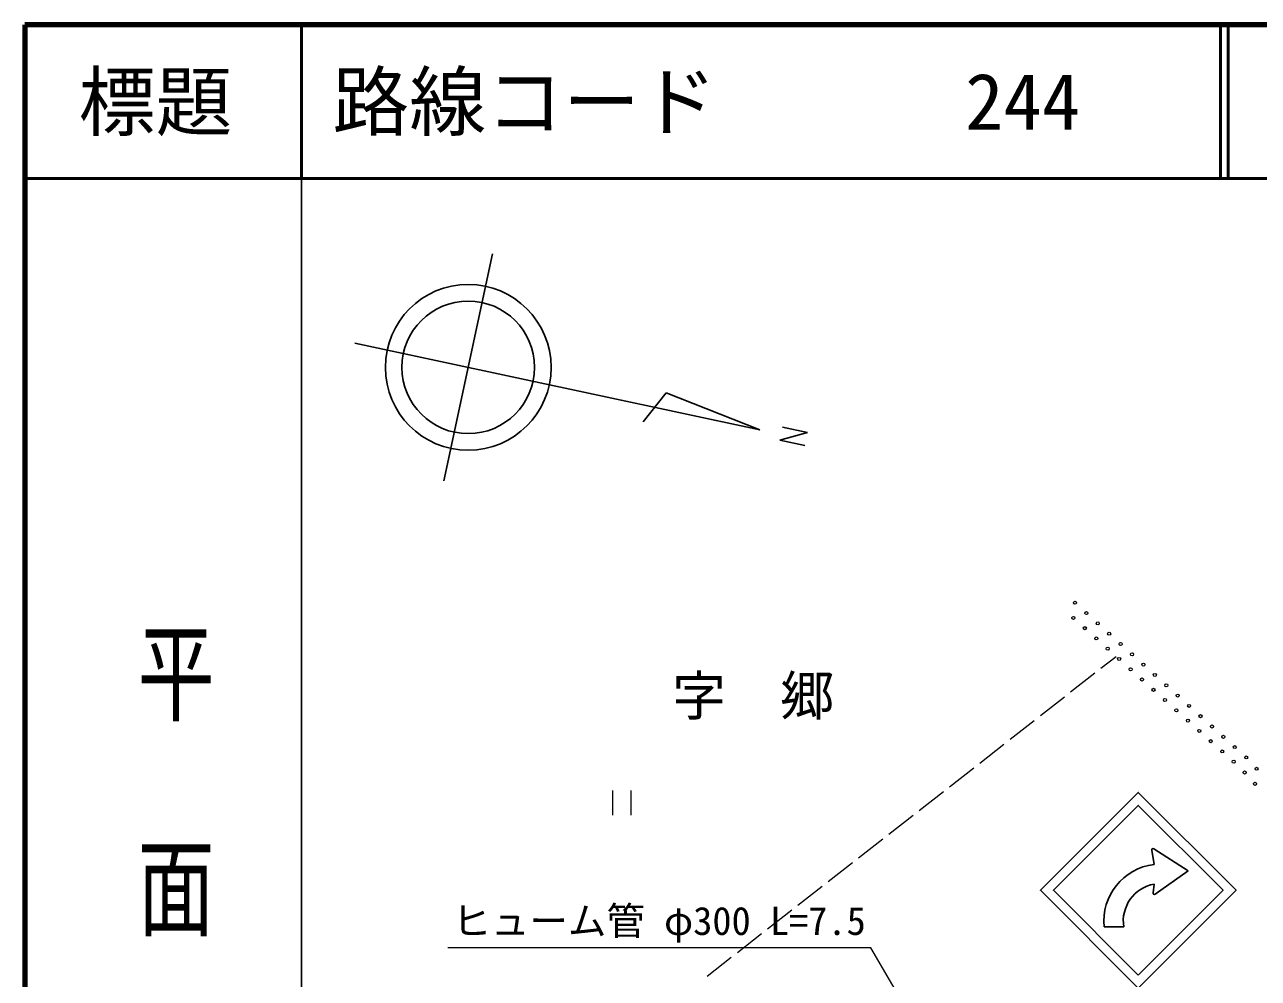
# Model space of a CAD drawing. Units: millimetres, scale not verified. Extents: x 40000 to 680000, y 20000 to 380000.
# Drawn here: x 40000 to 120202, y 318016 to 380000 of the extents above; entities that cross this region are included whole.
import ezdxf
from ezdxf.enums import TextEntityAlignment as Align

# ---------------------------------------------------------------- set-up
doc = ezdxf.new("R2010")
doc.units = ezdxf.units.MM
doc.header["$LTSCALE"] = 1000
doc.layers.add('M-BMK-HTXT', color=7, linetype='Continuous')
doc.layers.add('M-TTL-TXT', color=7, linetype='Continuous')
for name, color, linetype, lineweight in [('M-BMK-SRVR', 3, 'Continuous', 25), ('M-STR-STRC', 7, 'Continuous', 25), ('M-TTL', 2, 'Continuous', 140), ('M-TTL-BAND', 7, 'Continuous', 25), ('M-TTL-LINE', 7, 'Continuous', 50), ('M-WORK', 1, 'Continuous', 13), ('引出線', 7, 'Continuous', 13)]:
    doc.layers.add(name, color=color, linetype=linetype, lineweight=lineweight)
doc.styles.add('@ＭＳ ゴシック', font='')
doc.styles.add('ＭＳ ゴシック', font='')
doc.styles.get('@ＭＳ ゴシック').set_extended_font_data('@MS Gothic')
doc.styles.get('ＭＳ ゴシック').set_extended_font_data('MS Gothic')

msp = doc.modelspace()

# ---------------------------------------------------------------- linework, layer by layer
at = {"layer": 'M-BMK-SRVR'}
for p, q in [((67259, 350352), (70415, 365101)), ((87800, 353669), (61463, 359305)), ((81705, 356075), (80200, 354193)), ((87800, 353669), (81705, 356075)), ((89270, 353835), (90895, 353487)), ((90895, 353487), (89084, 352992)), ((89084, 352992), (90718, 352651))]:
    msp.add_line(p, q, dxfattribs=at)
for radius in [5387, 4309]:
    msp.add_circle((68837, 357727), radius, dxfattribs=at)
at = {"layer": 'M-STR-STRC'}
for p, q in [((113401, 326431), (115633, 325003)), ((113269, 326344), (113428, 325414)), ((113492, 323486), (115633, 325003)), ((113356, 323567), (113428, 324140)), ((110183, 321359), (111454, 321359))]:
    msp.add_line(p, q, dxfattribs=at)
for points in [[(112396, 317375), (118760, 323739), (112396, 330103), (106032, 323739)], [(112396, 318223), (117911, 323739), (112396, 329254), (106880, 323739)]]:
    msp.add_lwpolyline(points, close=True, dxfattribs=at)
for centre, radius, start, end in [((113354, 326359), 86.3, 57.38076, 189.69095), ((113859, 321743), 3696, 96.70317, 185.95551), ((113859, 321743), 2435, 100.20397, 189.06004), ((113442, 323556), 86.3, 172.87498, 305.31121)]:
    msp.add_arc(centre, radius, start, end, dxfattribs=at)
at = {"layer": 'M-TTL'}
for p, q in [((40000, 380000), (40000, 20000)), ((680000, 380000), (40000, 380000))]:
    msp.add_line(p, q, dxfattribs=at)
at = {"layer": 'M-TTL-BAND'}
msp.add_line((58000, 370000), (58000, 20000), dxfattribs=at)
at = {"layer": 'M-TTL-LINE'}
for p, q in [((58000, 380000), (58000, 370000)), ((117750, 380000), (117750, 370000)), ((118250, 380000), (118250, 370000)), ((40000, 370000), (680000, 370000))]:
    msp.add_line(p, q, dxfattribs=at)
at = {"layer": 'M-WORK'}
for p, q in [((109971, 338168), (110963, 338944)), ((108001, 336629), (109577, 337861)), ((106031, 335090), (107607, 336321)), ((104061, 333550), (105637, 334782)), ((102091, 332011), (103667, 333243)), ((100122, 330472), (101697, 331703)), ((78219, 330223), (78219, 328623)), ((79419, 328623), (79419, 330223)), ((98152, 328932), (99728, 330164)), ((96182, 327393), (97758, 328625)), ((94212, 325854), (95788, 327085)), ((92242, 324314), (93818, 325546)), ((90272, 322775), (91848, 324006)), ((88302, 321236), (89878, 322467)), ((86332, 319696), (87908, 320928)), ((84363, 318157), (85938, 319388))]:
    msp.add_line(p, q, dxfattribs=at)
for centre in [(108281, 342425), (109023, 341755), (108177, 341443), (108922, 340775), (109765, 341085), (109666, 340108), (110507, 340415), (110411, 339440), (111249, 339745), (111155, 338772), (111992, 339075), (112734, 338404), (111900, 338104), (113476, 337734), (112644, 337437), (113388, 336769), (114218, 337064), (114133, 336101), (114960, 336394), (114877, 335434), (115703, 335724), (115622, 334766), (116445, 335054), (117187, 334383), (116366, 334098), (117929, 333713), (117110, 333430), (117855, 332763), (118671, 333043), (118599, 332095), (119414, 332373), (119309, 331392), (120088, 331635), (119985, 330655)]:
    msp.add_circle(centre, 100, dxfattribs=at)
at = {"layer": '引出線'}
msp.add_lwpolyline([(112594, 289901), (95000, 320000), (67500, 320000)], dxfattribs=at)

# ---------------------------------------------------------------- texts
at = {"layer": 'M-BMK-HTXT', "insert": (87952, 336242), "char_height": 2566, "attachment_point": 5, "style": 'ＭＳ ゴシック'}
msp.add_mtext('\\T1.34;字\\~郷', dxfattribs=at)
at = {"layer": 'M-TTL-BAND', "style": '@ＭＳ ゴシック', "width": 1.4}
msp.add_text('平  面  図', height=3666, rotation=270, dxfattribs=at).set_placement((49777, 306475), align=Align.MIDDLE_RIGHT)
at = {"layer": 'M-TTL-TXT', "style": 'ＭＳ ゴシック'}
msp.add_text('標題', height=3666, dxfattribs=at).set_placement((48500, 375000), align=Align.MIDDLE_CENTER)
for s, p in [('路線コード', (60000, 375000)), ('244', (101142, 375000))]:
    msp.add_text(s, height=3666, dxfattribs=at).set_placement(p, align=Align.MIDDLE_LEFT)
at = {"layer": '引出線', "style": 'ＭＳ ゴシック'}
msp.add_text('ヒューム管 φ300 L=7.5', height=1833, dxfattribs=at).set_placement((81250, 321750), align=Align.MIDDLE_CENTER)

doc.saveas('drawing.dxf')
